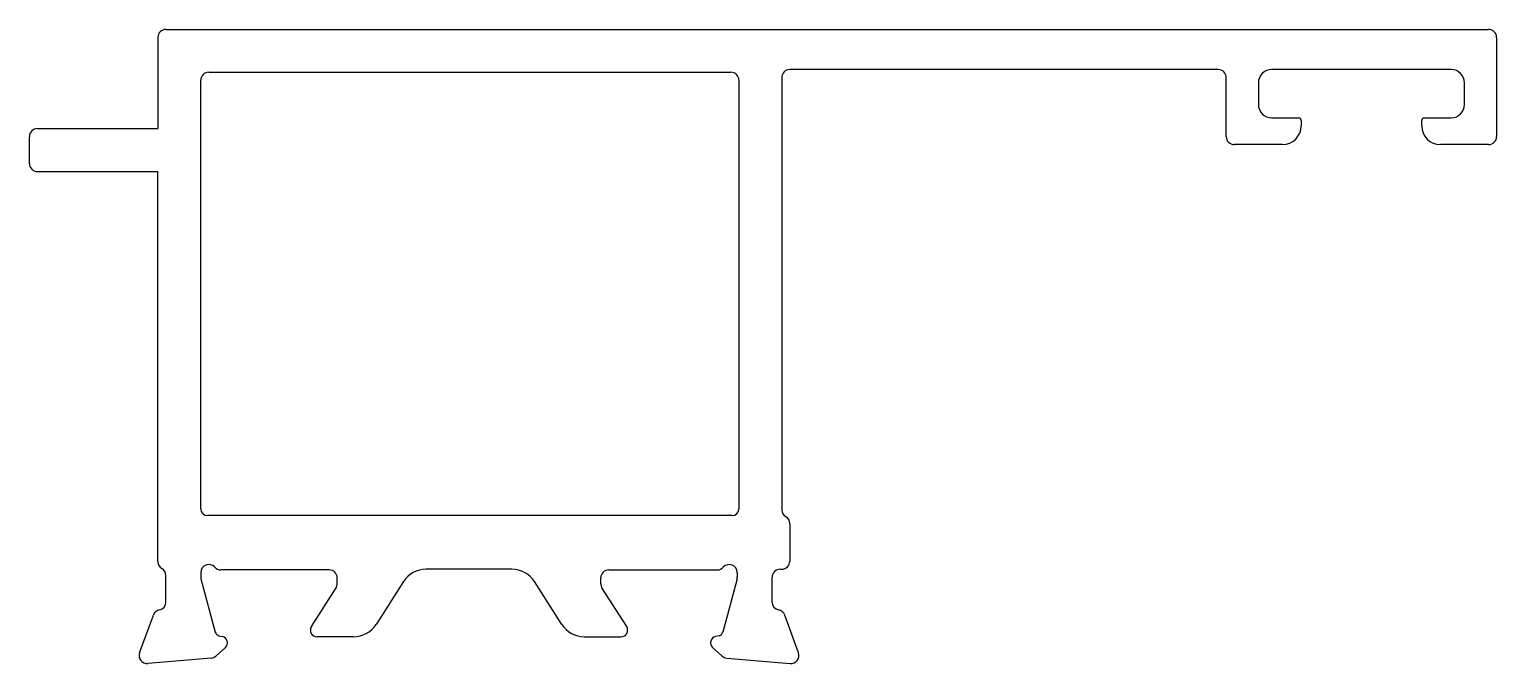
# Model space of a CAD drawing. Extents: x 2022.8 to 2077.6, y 2177.6 to 2201.3.
import ezdxf

# ---------------------------------------------------------------- set-up
doc = ezdxf.new("R2010")
doc.units = 0
doc.layers.get('0').update_dxf_attribs({"linetype": 'CONTINUOUS'})

msp = doc.modelspace()

# ---------------------------------------------------------------- linework, layer by layer
at = {"color": 0}
for p, q in [((2027.619, 2200.951), (2027.619, 2197.546)), ((2027.919, 2201.251), (2077.319, 2201.251)), ((2077.619, 2200.951), (2077.619, 2197.251)), ((2067.219, 2199.751), (2051.219, 2199.751)), ((2075.919, 2199.751), (2069.219, 2199.751)), ((2029.219, 2183.354), (2029.219, 2199.351)), ((2029.519, 2199.651), (2049.019, 2199.651)), ((2049.319, 2199.351), (2049.319, 2183.354)), ((2050.919, 2199.451), (2050.919, 2183.324)), ((2067.519, 2197.251), (2067.519, 2199.451)), ((2068.719, 2199.251), (2068.719, 2198.451)), ((2076.419, 2198.451), (2076.419, 2199.251)), ((2023.119, 2197.546), (2027.619, 2197.546)), ((2069.219, 2197.951), (2070.219, 2197.951)), ((2070.319, 2197.851), (2070.319, 2197.651)), ((2074.819, 2197.651), (2074.819, 2197.851)), ((2074.919, 2197.951), (2075.919, 2197.951)), ((2022.819, 2196.246), (2022.819, 2197.246)), ((2069.619, 2196.951), (2067.819, 2196.951)), ((2077.319, 2196.951), (2075.519, 2196.951)), ((2023.119, 2195.946), (2027.619, 2195.946)), ((2027.619, 2181.388), (2027.619, 2195.946)), ((2049.069, 2183.104), (2029.469, 2183.104)), ((2051.219, 2182.804), (2051.219, 2181.404)), ((2034.019, 2181.079), (2029.966, 2181.079)), ((2040.837, 2181.104), (2037.634, 2181.104)), ((2044.46, 2181.079), (2048.513, 2181.079)), ((2050.86, 2181.104), (2050.919, 2181.104)), ((2027.919, 2179.879), (2027.919, 2180.869)), ((2029.219, 2180.979), (2029.219, 2180.819)), ((2029.229, 2180.741), (2029.76, 2178.759)), ((2034.319, 2180.558), (2034.319, 2180.779)), ((2036.792, 2180.643), (2035.767, 2179.04)), ((2042.705, 2179.04), (2041.68, 2180.643)), ((2044.16, 2180.558), (2044.16, 2180.779)), ((2049.25, 2180.741), (2048.719, 2178.759)), ((2049.26, 2180.979), (2049.26, 2180.819)), ((2050.56, 2179.879), (2050.56, 2180.804)), ((2033.352, 2178.959), (2034.275, 2180.402)), ((2045.128, 2178.959), (2044.204, 2180.402)), ((2026.937, 2177.982), (2027.45, 2179.392)), ((2051.542, 2177.982), (2051.029, 2179.392)), ((2029.901, 2178.617), (2030.03, 2178.595)), ((2034.924, 2178.579), (2033.565, 2178.579)), ((2043.547, 2178.579), (2044.914, 2178.579)), ((2048.578, 2178.617), (2048.45, 2178.595)), ((2029.61, 2177.787), (2027.245, 2177.58)), ((2030.142, 2178.176), (2029.796, 2177.874)), ((2048.337, 2178.176), (2048.683, 2177.874)), ((2048.869, 2177.787), (2051.234, 2177.58))]:
    msp.add_line(p, q, dxfattribs=at)
for centre, radius, start, end in [((2027.919, 2200.951), 0.3, 90, 180), ((2077.319, 2200.951), 0.3, 0, 90), ((2051.219, 2199.451), 0.3, 90, 180), ((2067.219, 2199.451), 0.3, 0, 90), ((2069.219, 2199.251), 0.5, 90, 180), ((2075.919, 2199.251), 0.5, 360, 90), ((2029.519, 2199.351), 0.3, 90, 180), ((2049.019, 2199.351), 0.3, 0, 90), ((2069.219, 2198.451), 0.5, 180, 270), ((2075.919, 2198.451), 0.5, 270, 0), ((2023.119, 2197.246), 0.3, 90, 180), ((2069.619, 2197.651), 0.7, 270, 360), ((2070.219, 2197.851), 0.1, 360, 90), ((2074.919, 2197.851), 0.1, 90, 180), ((2075.519, 2197.651), 0.7, 180, 270), ((2067.819, 2197.251), 0.3, 180, 270), ((2077.319, 2197.251), 0.3, 270, 0), ((2023.119, 2196.246), 0.3, 180, 270), ((2029.469, 2183.354), 0.25, 180, 270), ((2049.069, 2183.354), 0.25, 270, 360), ((2051.219, 2183.324), 0.3, 180, 240), ((2050.919, 2182.804), 0.3, 0, 60), ((2027.919, 2181.388), 0.3, 180, 240), ((2027.619, 2180.869), 0.3, 0, 60), ((2029.519, 2180.979), 0.3, 41.8103, 180), ((2029.966, 2181.379), 0.3, 221.8103, 270), ((2034.019, 2180.779), 0.3, 360, 90), ((2037.634, 2180.104), 1, 90, 147.3963), ((2040.837, 2180.104), 1, 32.6037, 90), ((2044.46, 2180.779), 0.3, 90, 180), ((2048.513, 2181.379), 0.3, 270, 318.1897), ((2048.96, 2180.979), 0.3, 0, 138.1897), ((2050.86, 2180.804), 0.3, 90, 180), ((2050.919, 2181.404), 0.3, 270, 0), ((2029.519, 2180.819), 0.3, 180, 195), ((2034.019, 2180.558), 0.3, 328.6045, 0), ((2044.46, 2180.558), 0.3, 180, 211.3955), ((2048.96, 2180.819), 0.3, 345, 360), ((2027.732, 2179.29), 0.3, 100.9043, 160), ((2027.619, 2179.879), 0.3, 280.9043, 0), ((2050.86, 2179.879), 0.3, 180, 259.0957), ((2050.747, 2179.29), 0.3, 20, 79.0957), ((2033.565, 2178.829), 0.25, 148.6045, 270), ((2034.924, 2179.579), 1, 270, 327.3963), ((2043.547, 2179.579), 1, 212.6037, 270), ((2044.914, 2178.829), 0.25, 270, 31.3955), ((2029.953, 2178.811), 0.2, 195, 255), ((2029.965, 2178.353), 0.25, 315, 75), ((2048.514, 2178.353), 0.25, 105, 225), ((2048.526, 2178.811), 0.2, 285, 345), ((2027.219, 2177.879), 0.3, 160, 275), ((2029.584, 2178.086), 0.3, 275, 315), ((2048.895, 2178.086), 0.3, 225, 265), ((2051.26, 2177.879), 0.3, 265, 20)]:
    msp.add_arc(centre, radius, start, end, dxfattribs=at)

doc.saveas('drawing.dxf')
